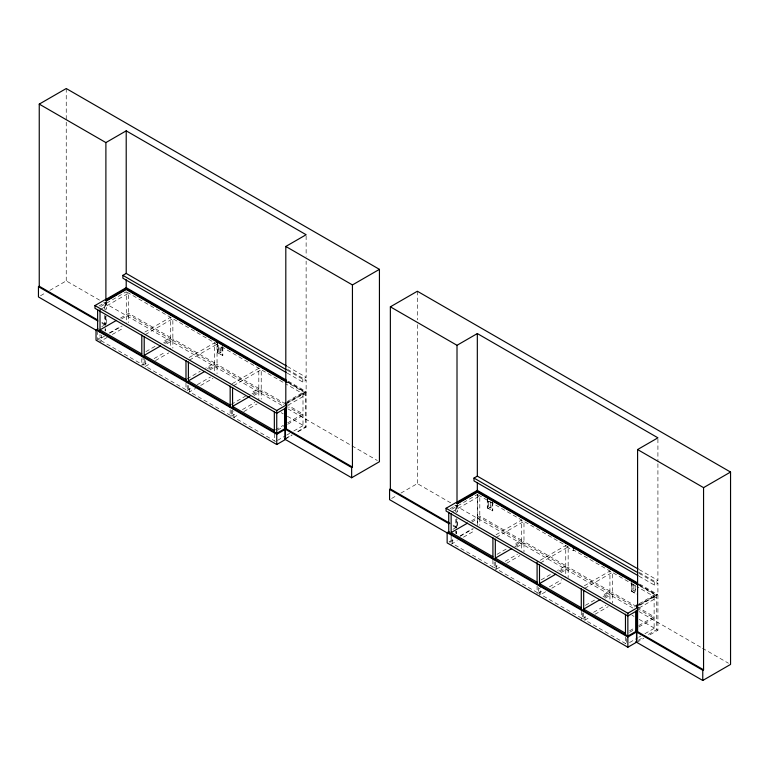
<?xml version="1.0" encoding="UTF-8"?>
<svg xmlns="http://www.w3.org/2000/svg" width="769" height="769" viewBox="0 0 769 769"><rect width="100%" height="100%" fill="white"/><g stroke="black" fill="none" stroke-linecap="round" stroke-linejoin="round"><path stroke-width="0.58" stroke-dasharray="3.85 2.88" d="M40.507 295.748L45.65 292.778M49.774 290.403L66.24 280.896L99.537 300.112M98.961 306.014L104.949 302.553L106.285 303.322M104.69 309.33L104.69 303.322L105.488 302.861L105.488 310.07M100.691 306.552L126.279 291.778L126.279 323.634M101.047 309.119L128.673 293.162L128.673 322.663M101.796 326.614L103.728 325.498M105.488 324.48L104.69 324.941L104.69 315.338M120.493 318.049L128.673 313.329L170.458 337.447L162.269 342.176M121.512 318.924L128.673 314.79L170.458 338.908L163.297 343.041M97.951 339.071L103.728 335.736M109.111 333.083L121.185 326.114M104.507 336.207L97.625 340.177L97.625 332.218M109.9 333.092L122.184 325.998M107.189 337.428L100.018 341.561L100.018 334.486M112.303 334.477L123.559 327.978M144.87 332.054L170.458 317.289L170.458 349.145M145.226 334.621L172.862 318.674L172.862 348.165M145.899 351.625L157.155 345.127M164.672 343.56L172.862 338.831L214.638 362.958L205.429 368.274M166.719 343.839L172.862 340.292L214.638 364.419L207.476 368.553M142.832 365.092L147.946 362.141M154.088 358.594L165.345 352.096M145.226 366.477L150.34 363.526M155.463 360.574L168.767 352.894M189.059 357.566L214.638 342.791L214.638 374.647M216.839 344.06L216.176 344.445L222.164 347.915L222.837 347.53L284.761 383.279M189.405 360.132L217.041 344.176L217.041 373.676M221.039 347.03L220.838 352.913L221.039 347.03L219.617 346.204M218.905 351.568C220.222 337.947 215.522 352.529 221.039 352.798M217.3 342.945L217.3 352.567L222.837 355.528L222.837 345.915M217.3 352.567L222.837 355.528M187.011 378.906L200.315 371.225M208.851 369.062L217.041 364.343L258.817 388.46L250.636 393.19M209.87 369.937L217.041 365.804L258.817 389.921L251.655 394.064M187.011 390.604L192.125 387.653M197.239 384.692L210.543 377.012M188.386 392.575L195.547 388.441M200.661 385.49L212.946 378.396M232.209 383.664L258.817 368.303L258.817 400.159M233.584 385.644L261.22 369.687L261.22 399.188M231.19 404.417L245.513 396.141M253.03 394.574L261.22 389.845L283.636 402.793M254.058 395.449L261.22 391.306L283.636 404.254M231.19 416.106L236.304 413.155M242.446 409.608L254.722 402.523M233.584 417.5L238.707 414.539M243.821 411.588L257.125 403.908M287.202 370.225L302.803 379.232L306.129 377.3L306.129 261.085M287.202 373.071L302.803 382.078L306.129 380.155L306.129 427.093L297.074 432.313M287.058 401.629L304.534 391.536L304.534 392.459L286.904 382.289M285.808 403.273L306.129 391.536L287.414 380.732M287.404 402.812L305.399 392.421L305.399 427.055L296.19 432.37M285.808 404.196L306.129 392.459L286.904 381.366M288 405.234L305.399 395.199L285.789 383.875M275.369 429.919L283.559 425.199M287.644 422.835L302.996 413.972L288.731 405.734M277.417 430.198L283.559 426.66M287.644 424.296L302.996 415.433L288.731 407.195M277.417 440.435L285.607 435.706M286.626 435.119L289.692 433.351M293.787 430.986L302.996 425.661L305.399 427.055M285.953 438.272L292.095 434.735M285.011 439.282L292.047 435.216M391.623 498.466L396.775 495.496M400.889 493.112L417.356 483.605L450.653 502.83M450.076 508.732L456.075 505.271L457.401 506.04M455.806 512.048L455.806 506.04L456.603 505.579L456.603 512.779M451.816 509.27L477.395 494.496L477.395 526.352M452.162 511.837L479.798 495.88L479.798 525.381M488.661 501.225L488.853 506.886L490.987 508.117L490.987 502.34L488.661 501.225L488.661 507.002L490.987 508.117M487.258 499.331L487.258 507.886L492.785 510.847L492.785 501.225M452.922 529.332L456.603 527.198M471.608 520.767L479.798 516.037L521.574 540.165L513.384 544.894M471.608 522.228L479.798 517.499L521.574 541.626L514.413 545.759M487.258 507.886L492.785 510.847M449.067 541.78L454.844 538.454M460.227 535.801L472.301 528.832M449.721 542.328L454.883 539.348M459.997 536.397L473.3 528.716M451.143 544.279L457.276 540.732M463.419 537.195L474.675 530.687M495.995 534.772L521.574 520.007L521.574 551.863M496.341 537.339L523.977 521.392L523.977 552.065M497.014 554.343L507.252 548.432M514.769 546.865L523.977 541.549L565.753 565.667L557.573 570.396M516.816 547.144L523.977 543.01L565.753 567.128L558.592 571.271M493.948 567.81L499.062 564.859M505.204 561.312L517.479 554.218M496.341 569.195L501.465 566.244M506.579 563.293L519.882 555.612M540.174 560.284L565.753 545.509L565.753 577.365M567.955 546.778L567.291 547.163L573.289 550.623L573.953 550.239L635.876 585.997M540.52 562.85L568.156 546.894L568.156 577.567M541.193 579.855L551.431 573.943M559.967 571.78L568.156 567.051L609.932 591.178L601.752 595.908M560.995 572.655L568.156 568.522L609.932 592.639L602.771 596.773M538.127 593.322L543.241 590.361M549.383 586.824L561.658 579.73M545.644 591.746L539.502 595.293L539.502 588.218M551.786 588.208L563.043 581.71M584.353 585.786L609.932 571.021L609.932 602.877M584.709 588.352L612.335 572.405L612.335 603.079M585.372 605.357L595.61 599.445M604.146 597.292L612.335 592.563L634.752 605.511M605.174 598.157L612.335 594.024L634.752 606.972M632.993 584.565L633.195 590.217L635.329 591.448L635.329 585.68L632.993 584.565L632.993 590.332L635.329 591.448M582.306 618.824L587.42 615.873M593.562 612.326L605.847 605.241M631.589 583.738L631.589 591.217L637.126 594.177M584.709 620.208L589.823 617.257M594.937 614.306L608.241 606.626M639.02 573.338L654.582 582.325L657.918 580.403L657.918 462.986M639.02 576.192L654.582 585.18L657.918 583.248L657.918 630.186L647.854 636.001M639.212 603.752L655.649 594.254L655.649 595.177L639.058 585.603M636.924 605.991L657.245 594.254L657.245 595.177L636.924 606.914M638.77 605.386L656.515 595.139L656.515 629.763L647.306 635.088M639.116 607.952L656.515 597.907L636.905 586.593M629.561 630.868L634.675 627.908M638.77 625.543L654.121 616.69L638.828 607.856M629.561 632.329L634.675 629.369M638.77 627.014L654.121 618.151L638.828 609.327M629.561 642.557L637.741 637.837M638.77 637.241L640.817 636.059M644.903 633.694L654.121 628.379L656.515 629.763M638.097 640.404L643.211 637.443M636.79 642.384L643.836 638.318M287.414 366.496L306.129 377.3M639.231 569.618L657.918 580.403M287.414 369.341L306.129 380.155M639.231 572.463L657.918 583.248M639.568 584.046L657.245 594.254M639.058 584.68L657.245 595.177M287.798 382.26L305.399 392.421M638.914 584.978L656.515 595.139M127.077 292.239L215.81 343.474M478.193 494.957L568.156 546.894M218.704 351.683L220.838 352.913M631.589 591.217L636.924 594.293M103.7 302.515L282.665 405.849M287.866 408.848L377.348 460.516M454.815 505.233L633.781 608.558M638.981 611.566L701.415 647.613M702.453 648.209L728.474 663.224M104.69 303.322L105.488 303.784M455.806 506.04L456.603 506.502M281.175 412.674L283.252 413.876M287.414 416.279L306.129 427.093M631.974 615.21L634.041 616.411M639.231 619.401L657.918 630.186M101.787 322.346L106.285 324.941L106.285 316.54M452.903 525.064L457.401 527.659L457.401 519.248M102.008 323.403L105.084 325.172M453.133 526.111L456.209 527.89L457.007 527.428L457.007 519.037M147.504 367.515L187.252 390.46L187.252 384.779M275.61 441.473L233.834 417.356L233.834 411.665M657.918 439.022L657.918 461.784M654.582 582.325L654.582 585.18M654.121 596.523L654.121 628.379M635.127 585.795L635.127 591.563M631.791 581.479L631.791 591.101M626.725 638.51L626.725 644.191L584.949 620.074L584.949 614.383M625.466 636.963L625.466 643.788M583.681 612.845L583.681 619.66M582.546 612.999L582.546 618.689L540.77 594.562L540.77 585.469M581.287 611.163L581.287 619.42M573.289 548.701L573.289 550.623M538.367 587.497L538.367 593.178L496.591 569.06L496.591 563.369M537.098 585.949L537.098 593.908M495.323 561.831L495.323 569.791M494.188 561.985L494.188 567.676L452.403 543.548L452.403 537.867M492.919 560.14L492.919 567.262M492.593 502.417L492.593 510.962M490.785 502.465L490.785 508.232M487.459 498.149L487.459 507.771M477.328 494.246L477.328 524.756M457.401 503.272L457.401 512.048M457.007 504.666L457.007 511.856M456.603 518.508L456.603 528.12M456.603 531.533L456.603 533.811M456.209 531.302L456.209 533.58M455.806 519.248L455.806 527.659M455.806 531.071L455.806 533.35M451.143 536.022L451.143 543.145M417.356 291.24L417.356 319.923M417.356 324.701L417.356 483.605M306.129 235.92L306.129 256.288M302.996 393.805L302.996 425.661M302.803 379.232L302.803 382.078M274.341 433.947L274.341 441.07M232.565 410.127L232.565 416.952M231.431 410.281L231.431 415.971L189.645 391.844L189.645 386.163M230.162 409.617L230.162 416.702M222.635 347.098L222.635 355.643M222.164 345.992L222.164 347.915M217.502 342.83L217.502 352.452M188.386 385.5L188.386 391.44M185.983 383.231L185.983 390.056M145.466 360.651L145.466 366.342M144.207 359.113L144.207 365.938M143.072 355.855L143.072 364.958L101.287 340.83L101.287 335.149M141.804 358.604L141.804 365.688M106.285 300.554L106.285 309.33M105.891 301.948L105.891 309.138M105.891 316.328L105.891 324.71M105.488 315.799L105.488 325.402M105.488 328.815L105.488 331.093M105.084 328.584L105.084 330.862M66.24 88.531L66.24 280.896"/><path stroke-width="1.15" d="M97.682 319.981L39.248 286.241L39.248 104.113L66.24 88.531L379.434 269.352L379.434 461.717L351.644 477.76L284.607 439.051M39.248 104.113L105.891 142.582L126.212 130.845L306.129 234.728L285.808 246.455L285.808 404.629M96.884 330.67L38.45 296.94L38.45 286.702L39.248 286.241M286.164 372.465L122.877 278.195L122.877 275.35L126.212 273.428L286.376 365.9M285.808 403.273L285.011 402.812L285.011 403.735L286.741 404.734L286.741 407.503L276.744 413.28L94.962 308.321L94.962 305.553L104.949 299.785L106.689 300.785L126.212 289.509L286.904 382.289M286.376 380.126L126.212 287.664L105.891 299.401L106.689 299.862L126.212 288.586L286.904 381.366M107.285 299.977L117.282 294.2M119.282 293.047L121.281 291.893M123.28 290.74L126.279 289.009M96.029 329.949L276.744 434.283L286.203 428.823L286.203 407.195L285.405 407.657L285.405 439.512L276.744 444.52L96.029 340.177L96.029 329.949L97.951 328.834M116.398 320.413L100.018 329.872L141.804 353.99M160.577 345.925L144.207 355.374L185.983 379.502M216.176 342.522L216.839 342.138M285.808 246.455L352.442 284.934L379.434 269.352M204.756 371.427L188.386 380.886L230.162 405.003M449.827 523.285L390.364 488.959L390.364 306.821L417.356 291.24L730.55 472.06L730.55 664.426L702.76 680.469L636.79 642.384L636.79 632.147L637.588 631.685L703.558 669.78L703.558 487.642L637.588 449.557L637.588 631.685M249.963 396.343L232.565 406.388L274.341 430.515M94.962 305.553L276.744 410.502L286.741 404.734M352.442 284.934L352.442 467.062L351.644 467.523L284.607 428.823L276.744 433.36L97.625 329.949M390.364 306.821L457.007 345.3L477.328 333.563L657.918 437.821L637.588 449.557M448 533.388L389.566 499.648L389.566 489.42L390.364 488.959M637.982 575.587L473.992 480.913L473.992 478.068L477.328 476.146L638.193 569.022M638.183 604.338L636.126 605.53L636.126 606.453L637.857 607.452L637.857 610.221L627.86 615.988L446.078 511.039L446.078 508.271L456.075 502.503L457.805 503.503L477.328 492.227L638.03 585.007M637.491 582.844L477.328 490.382L457.007 502.109L457.805 502.58L477.328 491.304L638.03 584.084M457.401 503.272L477.395 491.727L479.462 492.919M636.521 610.375L636.521 642.23L627.86 647.229L447.145 542.895L447.145 532.657L449.067 531.552M467.514 523.131L451.143 532.581L492.919 556.708M511.693 548.643L495.323 558.092L537.098 582.21M573.289 548.701L573.953 548.316M703.558 487.642L730.55 472.06M555.872 574.145L539.502 583.594L581.287 607.721M600.051 599.657L583.681 609.106L625.466 633.233M446.078 508.271L627.86 613.22L637.857 607.452M637.328 609.913L637.328 631.532L627.86 637.001L447.145 532.657M636.79 632.147L702.76 670.241L703.558 669.78M122.877 275.35L286.164 369.62M473.992 478.068L637.982 572.742M127.318 289.605L130.422 291.403M132.489 292.595L134.565 293.796M136.632 294.988L139.737 296.776M141.813 297.978L143.88 299.17M145.947 300.371L149.051 302.159M151.128 303.361L158.376 307.542M160.442 308.734L181.157 320.692M183.224 321.884L190.472 326.075M192.538 327.267L199.786 331.449M201.863 332.65L204.967 334.438M207.034 335.64L209.11 336.832M211.177 338.024L214.282 339.821M216.358 341.013L218.425 342.215M220.501 343.407L232.92 350.577M234.997 351.779L241.206 355.365M243.273 356.556L250.521 360.738M252.597 361.939L255.702 363.727M257.769 364.929L259.845 366.121M261.912 367.322L265.017 369.11M267.093 370.302L269.16 371.504M271.226 372.696L274.341 374.493M276.407 375.685L278.474 376.887M280.55 378.079L283.655 379.867M481.538 494.121L483.605 495.313M485.681 496.505L488.786 498.302M490.853 499.494L492.929 500.696M494.996 501.888L498.101 503.685M500.177 504.877L502.244 506.069M504.32 507.271L507.425 509.059M509.491 510.26L511.568 511.452M514.672 513.25L516.739 514.442M518.815 515.634L539.521 527.592M541.587 528.784L548.835 532.975M550.912 534.167L558.159 538.348M560.226 539.55L563.331 541.338M565.407 542.539L567.474 543.731M569.541 544.923L572.655 546.721M574.722 547.913L576.788 549.114M578.865 550.306L586.113 554.487M589.217 556.285L591.284 557.477M593.36 558.679L614.066 570.636M616.132 571.828L623.38 576.01M625.457 577.211L632.704 581.393M634.771 582.585L637.876 584.382M636.126 605.53L636.924 606.914M285.405 428.362L352.442 467.062M637.328 631.532L636.521 631.07L627.86 636.078L448.74 532.657M38.45 286.702L97.913 321.029M389.566 489.42L449.029 523.747M636.521 631.993L635.723 631.532L635.723 611.115M635.723 641.769L636.521 642.23M702.76 670.241L702.76 680.469M627.86 613.22L627.86 647.229M625.466 614.248L625.466 635.482M583.681 590.131L583.681 611.365M581.287 588.737L581.287 609.98M539.502 564.619L539.502 585.853M537.098 562.052L537.098 584.469M495.323 539.107L495.323 560.351M492.919 537.723L492.919 558.967M477.328 333.563L477.328 476.146M477.328 482.509L477.328 492.227M457.805 502.58L457.805 503.503M457.007 345.3L457.007 503.464M451.143 513.605L451.143 534.84M448.74 512.221L448.74 533.455M351.644 467.523L351.644 477.76M285.808 407.022L285.808 428.593L285.011 429.054L285.011 439.282M284.607 408.397L284.607 428.823M276.744 410.502L276.744 444.52M274.341 411.53L274.341 432.774M232.565 387.413L232.565 408.647M230.162 386.028L230.162 407.262M188.386 361.901L188.386 383.145M185.983 360.517L185.983 381.751M144.207 336.399L144.207 357.633M141.804 335.015L141.804 356.249M126.212 130.845L126.212 273.428M126.212 279.791L126.212 288.01M126.212 288.586L126.212 289.509M106.689 299.862L106.689 300.785M105.891 142.582L105.891 300.746M100.018 309.705L100.018 332.121M97.625 309.503L97.625 330.737"/></g></svg>
